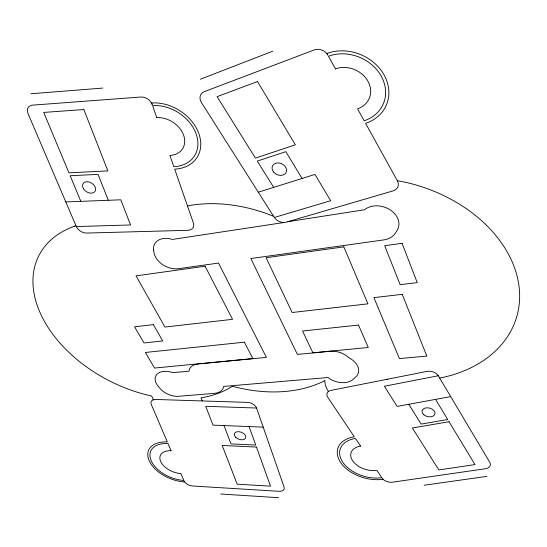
<?xml version="1.0" encoding="UTF-8"?>
<svg xmlns="http://www.w3.org/2000/svg" width="547" height="547" viewBox="0 0 547 547"><rect width="100%" height="100%" fill="white"/><g stroke="black" fill="none" stroke-linecap="round" stroke-linejoin="round"><path stroke-width="0.82" d="M387.023 379.31L387.474 379.221M328.227 391.618L328.214 390.968A29.497 19.781 17.5 0 1 324.843 380.931L324.87 380.521L322.511 381.772A124.702 87.137 23.5 0 1 233.015 386.449L231.907 386.544A119.848 79.561 27 0 1 206.499 396.787L201.084 397.799L202.274 400.944M200.346 79.247L272.591 51.247M153.782 399.652A7.473 4.622 24.6 0 0 151.28 404.479L167.314 441.928A29.907 17.668 23.1 0 0 149.092 460.485A29.907 17.668 23.1 0 0 184.442 481.914L184.045 480.991A7.029 4.096 22.5 0 0 192.373 485.982L278.949 491.309A7.255 4.342 19.7 0 0 284.071 486.987L256.55 408.028A7.706 4.93 21.4 0 0 247.47 402.387L155.751 399.46L153.283 399.823L151.669 396.021A119.848 79.561 27 0 1 40.41 313.417A119.848 79.561 27 0 1 74.836 226.109M258.293 192.209L314.963 174.431L330.655 200.735L274.314 217.48L201.426 102.521A9.819 7.781 32.5 0 1 204.243 91.677L314.21 49.921A10.338 8.834 27.4 0 1 327.885 55.199L326.935 53.476A42.83 36.239 23.1 0 1 384.138 75.035A42.83 36.239 23.1 0 1 365.601 123.362L397.43 180.886A9.682 7.726 17 0 1 392.992 190.903L286.3 222.15L172.442 239.429A18.222 12.82 27.8 0 0 153.632 249.993M74.83 226.116L75.978 225.767M187.484 205.987L190.26 205.412A124.702 87.137 23.5 0 1 268.809 214.39L273.596 216.345M438.304 375.755A8.54 5.832 14 0 0 427.118 371.379L330.969 390.394A8.061 5.333 18.2 0 0 327.749 397.252L354.292 436.745A32.581 20.499 16.6 0 0 340.624 462.461A32.581 20.499 16.6 0 0 382.866 479.275L382.203 478.29A7.699 4.773 15.9 0 0 392.233 482.235L485.517 468.717A8.164 5.176 12.3 0 0 489.832 462.4L438.304 375.755L384.377 386.237L397.129 406.414L450.707 396.609M439.658 378.032L441.45 377.724A133.29 98.234 16.3 0 0 518.406 282.197A133.29 98.234 16.3 0 0 406.79 182.575L397.307 180.667M287.907 221.679L364.473 209.768A19.911 15.398 17.3 0 1 389.902 209.699A19.911 15.398 17.3 0 1 397.136 230.349L395.502 232.995A19.863 15.323 17.4 0 1 383.809 239.907L250.847 258.54L297.411 354.415L330.19 351.263A17.559 11.966 18.4 0 1 348.788 357.711L349.355 358.025A17.538 11.925 18.1 0 1 355.967 376.733L353.335 379.201A17.483 11.856 18.2 0 1 328.884 378.216L327.981 377.533L223.593 386.421L223.443 387.228A16.472 10.612 23.3 0 1 214.376 393.355L178.725 396.288A16.219 10.27 24.5 0 1 160.873 389.361A46.365 29.825 23.9 0 1 158.261 386.36A16.239 10.29 24.6 0 1 157.235 374.018A16.239 10.29 24.6 0 1 172.654 372.651L188.968 371.194L189.084 370.381A16.54 10.701 23.5 0 1 198.035 363.974L266.389 357.403L218.513 263.073L178.336 268.7A18.188 12.779 27.7 0 1 153.912 252.181L153.632 249.993M424.11 485.237L486.912 476.375M31.001 93.749L102.809 88.067M65.79 201.932L120.764 199.799L130.583 224.954L76.32 226.567L28.013 113.557A9.449 6.708 37.7 0 1 32.533 105.133L140.832 97.024A9.661 7.364 35 0 1 152.251 104.621L151.676 102.98A39.692 30.071 32.6 0 1 198.951 133.899A39.692 30.071 32.6 0 1 174.684 169.153L193.433 223.087A8.841 6.4 28.1 0 1 187.888 230.301L86.57 233.07A8.615 5.894 31.6 0 1 76.32 226.567M256.55 408.028L205.727 406.312L213.009 425.128L263.21 427.139M220.66 494.003L278.58 497.695M273.691 187.382L257.288 161.091L285.835 151.649L302.074 178.479M408.787 404.281L421.149 424.089L447.719 419.522L435.535 399.385M80.84 201.351L70.153 175.731L98.029 174.384L108.354 200.284M224.017 425.573L230.964 443.911L255.736 445.06L249.09 426.578M283.729 222.499A9.135 6.92 23.6 0 1 274.314 217.48M257.514 81.537L217.097 96.655L255.435 158.117L295.353 144.839L257.514 81.537M449.06 421.73L412.363 427.993L438.831 469.935L475.001 464.594L449.06 421.73M205.091 266.232L136.039 275.866L164.941 327.065L232.55 319.325L205.091 266.232M343.817 246.875L266.088 257.719L292.153 312.508L367.946 303.838L343.817 246.875M402.052 243.306L384.664 245.706L400.158 284.686L417.231 282.621L402.052 243.306M402.23 294.327L373.922 297.63L399.392 358.572L426.851 356.09L402.23 294.327M153.406 324.624L134.576 326.812L144.025 342.969L162.732 340.945L153.406 324.624M358.511 325.075L302.546 331.003L312.898 352.815L368.275 347.489L358.511 325.075M244.372 342.183L145.379 352.459L154.541 368.049L252.858 358.593L244.372 342.183M83.848 109.544L43.733 112.429L68.943 172.831L107.875 170.91L83.848 109.544M256.461 447.077L222.212 445.47L237.152 484.177L270.512 486.18L256.461 447.077M360.548 446.058L355.406 438.414A30.099 18.933 16.6 0 0 342.75 462.167A30.099 18.933 16.6 0 0 381.806 477.702L376.876 470.358A18.619 11.713 16.6 0 1 352.637 460.765A18.619 11.713 16.6 0 1 360.548 446.058M335.461 68.888L328.46 56.232A39.569 33.476 23.1 0 1 381.252 76.17A39.569 33.476 23.1 0 1 364.179 120.791L357.553 108.812A24.471 20.697 23.1 0 0 367.967 81.271A24.471 20.697 23.1 0 0 335.461 68.888M171.081 450.714L167.991 443.501A27.63 16.321 23.1 0 0 151.136 460.642A27.63 16.321 23.1 0 0 183.806 480.437L180.866 473.558A17.087 10.092 23.1 0 1 160.606 461.312A17.087 10.092 23.1 0 1 171.081 450.714M156.77 117.639L152.592 105.605A36.67 27.774 32.6 0 1 196.223 134.172A36.67 27.774 32.6 0 1 173.843 166.732L169.912 155.437A22.68 17.176 32.6 0 0 183.669 135.307A22.68 17.176 32.6 0 0 156.77 117.639M235.764 437.32A5.99 3.72 21.4 0 0 245.514 438.222A5.99 3.72 21.4 0 0 238.957 431.679A5.99 3.72 21.4 0 0 235.764 437.32M423.932 414.858A6.632 4.39 14.2 0 0 434.831 414.346A6.632 4.39 14.2 0 0 426.831 407.775A6.632 4.39 14.2 0 0 423.932 414.858M83.383 188.633A7.138 5.026 33 0 0 94.788 191.73A7.138 5.026 33 0 0 89.099 182.007A7.138 5.026 33 0 0 83.383 188.633M273.65 172.114A7.562 5.921 25.2 0 0 286.122 172.462A7.562 5.921 25.2 0 0 278.184 162.917A7.562 5.921 25.2 0 0 273.65 172.114"/></g></svg>
